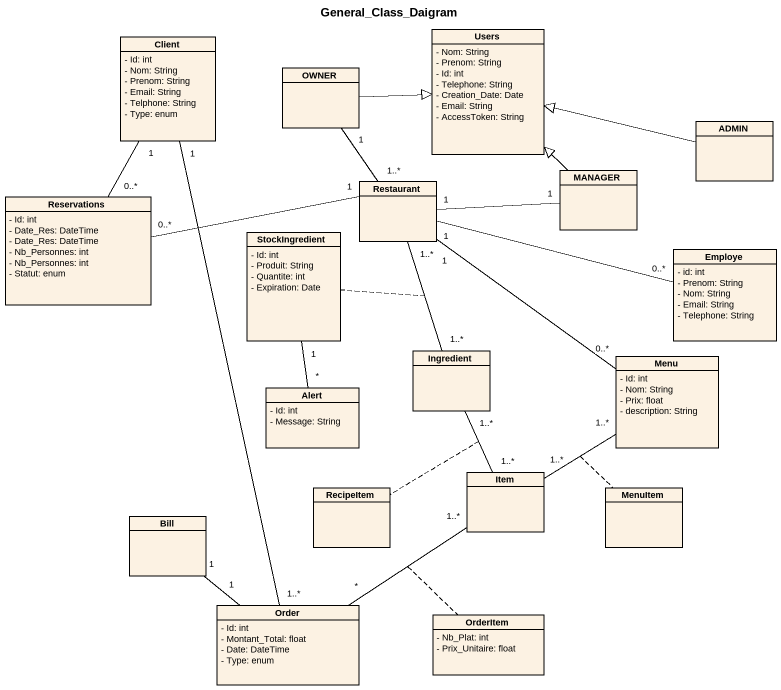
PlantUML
@startuml
title General_Class_Daigram
hide circle
hide empty members
skinparam classAttributeIconSize 0
class Client {
  - Id: int
  - Nom: String
  - Prenom: String
  - Email: String
  - Telphone: String
  - Type: enum
}
class Users {
  - Nom: String
  - Prenom: String
  - Id: int
  - Telephone: String
  - Creation_Date: Date
  - Email: String
  - AccessToken: String
}
class OWNER
class ADMIN
class MANAGER
class Reservations {
  - Id: int
  - Date_Res: DateTime
  - Date_Res: DateTime
  - Nb_Personnes: int
  - Nb_Personnes: int
  - Statut: enum
}
class Restaurant
class StockIngredient {
  - Id: int
  - Produit: String
  - Quantite: int
  - Expiration: Date
}
class Employe {
  - id: int
  - Prenom: String
  - Nom: String
  - Email: String
  - Telephone: String
}
class Ingredient
class Menu {
  - Id: int
  - Nom: String
  - Prix: float
  - description: String
}
class Alert {
  - Id: int
  - Message: String
}
class Item
class Bill
class RecipeItem
class MenuItem
class Order {
  - Id: int
  - Montant_Total: float
  - Date: DateTime
  - Type: enum
}
class OrderItem {
  - Nb_Plat: int
  - Prix_Unitaire: float
}
Client "1" -- "1..*" Order
OWNER -right-|> Users
OWNER "1" -- "1..*" Restaurant
ADMIN -left-|> Users
MANAGER -up-|> Users
Reservations "0..*" -up- "1" Client
Reservations "0..*" -right- "1" Restaurant
Restaurant "1" -right- "1" MANAGER
Restaurant "1" -- "0..*" Menu
Employe "0..*" -left- "1" Restaurant
Ingredient "1..*" -up- "1..*" Restaurant
(Ingredient, Restaurant) .. StockIngredient
Ingredient "1..*" -- "1..*" Item
(Ingredient, Item) .. RecipeItem
Alert "*" -up- "1" StockIngredient
Item "1..*" -up- "1..*" Menu
(Item, Menu) .. MenuItem
Item "1..*" -- "*" Order
(Item, Order) .. OrderItem
Bill "1" -- "1" Order
@enduml
